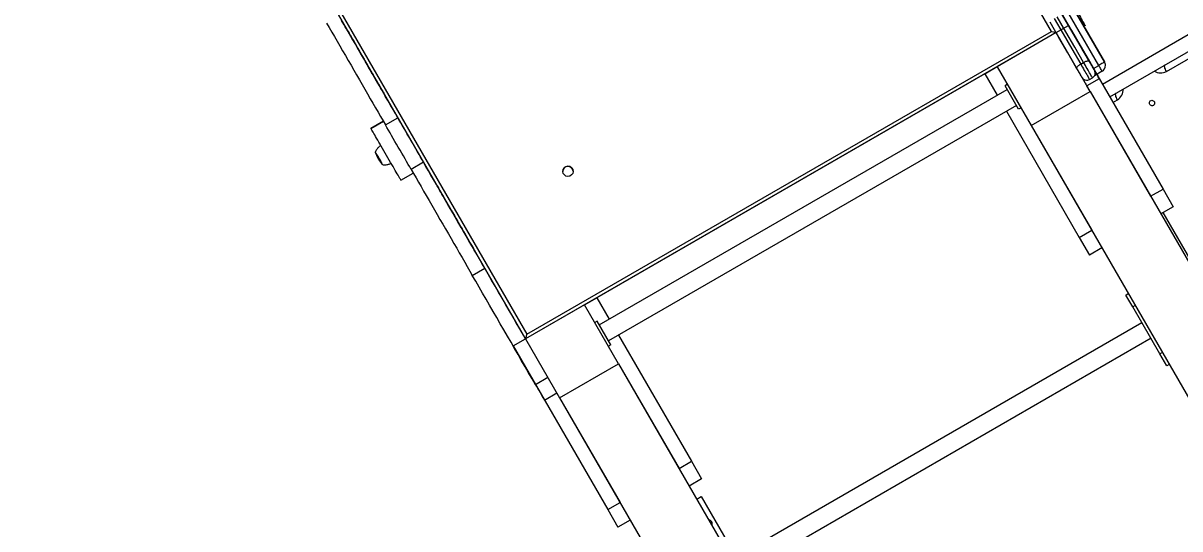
# Model space of a CAD drawing. Header units: millimetres. Extents: x -6879 to 7341, y -8047 to 7187.
# Drawn here: x 2442 to 4141, y -3451 to -2707 of the extents above; entities that cross this region are included whole.
import ezdxf

# ---------------------------------------------------------------- set-up
doc = ezdxf.new("R2010")
doc.units = ezdxf.units.MM
doc.layers.add('DIKOM_ОБЪЕКТ', color=7, linetype='Continuous')
doc.layers.add('DIKOM_РАЗМЕР_ЗОНА', color=7, linetype='Continuous')
doc.styles.add('style1', font='arial.ttf', dxfattribs={"width": 0.8})
doc.dimstyles.new('1-50', dxfattribs={"dimtxt": 300, "dimasz": 200, "dimexe": 100, "dimexo": 0, "dimgap": 100, "dimtad": 0, "dimdec": 0, "dimtxsty": 'style1', "dimcen": 0, "dimclrd": 7, "dimclre": 7, "dimadec": 1, "dimazin": 2, "dimtfac": 1, "dimtdec": 0, "dimtmove": 1, "dimatfit": 3, "dimfxl": 0, "dimlwd": 25, "dimlwe": 18, "dimarcsym": 0})

# ---------------------------------------------------------------- blocks, each defined once
blk = doc.blocks.new('*D17')
at = {"layer": 'Defpoints', "color": 0, "transparency": 16777216}
for p in [(-5935.4, 6990.3), (-5935.4, 998.3), (7340.8, -2830.9)]:
    blk.add_point(p, dxfattribs=at)
at = {"layer": 'DIKOM_РАЗМЕР_ЗОНА', "color": 7, "lineweight": 18, "transparency": 16777216}
for p, q in [((-5935.4, 998.3), (-5935.4, 7090.3)), ((7340.8, -2830.9), (7340.8, 7090.3))]:
    blk.add_line(p, q, dxfattribs=at)
at = {"layer": 'DIKOM_РАЗМЕР_ЗОНА', "color": 7, "lineweight": 25, "transparency": 16777216}
for p, q in [((-5735.4, 6990.3), (2016.7, 6990.3)), ((7140.8, 6990.3), (3096.5, 6990.3))]:
    blk.add_line(p, q, dxfattribs=at)
at = {"layer": 'DIKOM_РАЗМЕР_ЗОНА', "color": 7, "transparency": 16777216}
for points in [[(-5735.4, 7023.6), (-5735.4, 6956.9), (-5935.4, 6990.3)], [(7140.8, 7023.6), (7140.8, 6956.9), (7340.8, 6990.3)]]:
    blk.add_solid(points, dxfattribs=at)
at = {"layer": 'DIKOM_РАЗМЕР_ЗОНА', "color": 0, "transparency": 16777216, "insert": (2556.6, 6990.3), "char_height": 300, "attachment_point": 5, "style": 'style1'}
blk.add_mtext('13300', dxfattribs=at)

msp = doc.modelspace()

# ---------------------------------------------------------------- linework, layer by layer
at = {"layer": 'DIKOM_ОБЪЕКТ', "color": 7, "linetype": 'Continuous', "lineweight": 15}
for p, q in [((3952.2, -2719.5), (3323.3, -1630.3)), ((2473.9, -1939.1), (3181.4, -3164.5)), ((2609.7, -2184.2), (3179.6, -3171.3)), ((3179.6, -3171.3), (2609.7, -2184.2)), ((4121, -2778.5), (4497.5, -2561.1)), ((4009.2, -2766.2), (3920.7, -2613)), ((4021.5, -2769.5), (3932.3, -2615.1)), ((4030.1, -2764.5), (3939.6, -2607.7)), ((3939.6, -2607.7), (4030.1, -2764.5)), ((2913.4, -2710.3), (2913.4, -2710.3)), ((3959, -2721.3), (3977.2, -2710.8)), ((3977.2, -2710.8), (4116, -2951.2)), ((4168.1, -2716), (4027.2, -2797.4)), ((3959, -2721.3), (3179.6, -3171.3)), ((3181.4, -3164.5), (3952.2, -2719.5)), ((3959, -2721.3), (3872.4, -2771.3)), ((3959, -2721.4), (3872.4, -2771.4)), ((4009, -2807.9), (3959, -2721.3)), ((4009, -2808), (3959, -2721.4)), ((3959, -2721.4), (3959, -2721.4)), ((4037.7, -2815.6), (4178.6, -2734.2)), ((3997.2, -2745.5), (4009.2, -2766.2)), ((4009.2, -2766.3), (3997.2, -2745.5)), ((3997.2, -2745.5), (4009.2, -2766.3)), ((4009.2, -2766.3), (3997.2, -2745.5)), ((3995, -2767.7), (3999.3, -2765.2)), ((4009.2, -2766.3), (4009.2, -2766.2)), ((4009.2, -2766.3), (4009.2, -2766.3)), ((4013.7, -2774), (4021.5, -2769.5)), ((4030.1, -2764.5), (4030.1, -2764.5)), ((4031.5, -2769.3), (4031.5, -2769.3)), ((3854.2, -2781.8), (3284.4, -3110.8)), ((3854.2, -2781.8), (3872.4, -2771.3)), ((3854.2, -2781.8), (3872.5, -2813.4)), ((3872.4, -2771.3), (3922.4, -2857.9)), ((3872.4, -2771.4), (3922.4, -2858)), ((4015.2, -2776.6), (4015.2, -2776.6)), ((4015.2, -2776.7), (4015.2, -2776.7)), ((4015.2, -2776.7), (4015.2, -2776.7)), ((4026.5, -2778.2), (4015.2, -2784.7)), ((4016.3, -2780.5), (4016.2, -2779.6)), ((4016.3, -2780.5), (4016.2, -2779.6)), ((4016.3, -2780.5), (4016.2, -2779.6)), ((4016.3, -2780.5), (4016.2, -2779.7)), ((4016.3, -2780.5), (4016.3, -2780.5)), ((4016.3, -2780.5), (4016.3, -2780.5)), ((4016.3, -2780.5), (4016.3, -2780.5)), ((3887.4, -2797.3), (3883.9, -2799.3)), ((3903.9, -2833.9), (3883.9, -2799.3)), ((4022.4, -2789.1), (4004.2, -2799.6)), ((4009, -2807.8), (4004.2, -2799.6)), ((4007.9, -2790.1), (4012.3, -2787.6)), ((4022.4, -2789.1), (4022.4, -2789.1)), ((4022.4, -2789.1), (4022.4, -2789.1)), ((4022.4, -2789.1), (4022.4, -2789.1)), ((4022.4, -2789.1), (4022.4, -2789.1)), ((4022.4, -2789.1), (4022.4, -2789.1)), ((2973.4, -2814.3), (2973.4, -2814.2)), ((2973.4, -2814.2), (2973.4, -2814.2)), ((3287.9, -3150.9), (3887.2, -2804.9)), ((3922.4, -2857.9), (4009, -2807.9)), ((3922.4, -2858), (4009, -2808)), ((4009, -2808), (4009, -2807.8)), ((4009, -2807.9), (4097.8, -2961.7)), ((4009, -2807.9), (4659, -3933.7)), ((4042.4, -2823.8), (4049, -2820)), ((3900.7, -2828.3), (3301.4, -3174.3)), ((3886, -2836.8), (3993, -3022.2)), ((3907.4, -2831.9), (3903.9, -2833.9)), ((2952.5, -2862.1), (2970.7, -2851.6)), ((2970.7, -2851.6), (2952.5, -2862.1)), ((2973.8, -2857), (2992, -2846.5)), ((2952.5, -2862.1), (2952.5, -2862.1)), ((3922.4, -2857.9), (4011.2, -3011.7)), ((3922.4, -2857.9), (4572.4, -3983.7)), ((2958.9, -2897.1), (2958.9, -2897.1)), ((2958.9, -2897.1), (2958.9, -2897.1)), ((3029.8, -2911.9), (3011.6, -2922.4)), ((2996.5, -2938.3), (3014.7, -2927.8)), ((3234.4, -2925.4), (3234.4, -2925.4)), ((3048.4, -2944.1), (3048.4, -2944.2)), ((4097.8, -2961.7), (4116, -2951.2)), ((4116, -2951.2), (4131, -2977.2)), ((4131, -2977.2), (4112.8, -2987.7)), ((4187.3, -3109.1), (4116.1, -2985.8)), ((3993, -3022.2), (4011.2, -3011.7)), ((3993, -3022.2), (4008, -3048.2)), ((4026.2, -3037.7), (4008, -3048.2)), ((3108.4, -3048.1), (3108.4, -3048)), ((3108.4, -3048), (3108.4, -3048.1)), ((3101.4, -3078), (3119.6, -3067.5)), ((4061.5, -3106.9), (4065, -3104.9)), ((4071.5, -3124.2), (4061.5, -3106.9)), ((3266.2, -3121.3), (3179.6, -3171.3)), ((3266.2, -3121.4), (3179.6, -3171.4)), ((3266.2, -3121.3), (3284.4, -3110.8)), ((3316.2, -3207.9), (3266.2, -3121.3)), ((3316.2, -3208), (3266.2, -3121.4)), ((3284.4, -3110.8), (3302.6, -3142.4)), ((4075, -3122.2), (4071.5, -3124.2)), ((4111.5, -3193.5), (4071.5, -3124.2)), ((3284.6, -3145.3), (3281.2, -3147.3)), ((3304.6, -3179.9), (3284.6, -3145.3)), ((3485.5, -3493.2), (4084.8, -3147.2)), ((3161.4, -3181.8), (3179.6, -3171.3)), ((3179.6, -3171.4), (3179.6, -3171.3)), ((3179.6, -3171.3), (3229.6, -3257.9)), ((3179.6, -3171.4), (3229.6, -3258)), ((3316.1, -3165.8), (3423.2, -3351.2)), ((4098.3, -3170.5), (3499, -3516.5)), ((3161.4, -3181.8), (3300.2, -3422.2)), ((3304.6, -3179.9), (3301.2, -3181.9)), ((4115, -3191.5), (4111.5, -3193.5)), ((4121.5, -3210.8), (4111.5, -3193.5)), ((3229.6, -3257.9), (3316.2, -3207.9)), ((3229.6, -3258), (3316.2, -3208)), ((3316.2, -3207.9), (3405, -3361.7)), ((3316.2, -3207.9), (3966.2, -4333.7)), ((4125, -3208.8), (4121.5, -3210.8)), ((3212.4, -3228.3), (3194.3, -3238.8)), ((3207.2, -3261.2), (3225.4, -3250.7)), ((3229.6, -3257.9), (3318.4, -3411.7)), ((3229.6, -3257.9), (3879.6, -4383.7)), ((3405, -3361.7), (3423.2, -3351.2)), ((3423.2, -3351.2), (3438.2, -3377.2)), ((3438.2, -3377.2), (3420, -3387.7)), ((3300.2, -3422.2), (3318.4, -3411.7)), ((3431, -3406.8), (3437.5, -3403.1)), ((3437.5, -3403.1), (3477.5, -3472.4)), ((3300.2, -3422.2), (3315.2, -3448.2)), ((3333.4, -3437.7), (3315.2, -3448.2))]:
    msp.add_line(p, q, dxfattribs=at)
at = {"layer": 'DIKOM_ОБЪЕКТ', "color": 7, "linetype": 'Continuous', "lineweight": 15, "flags": 128}
for points in [[(3956.1, -2700.4), (3969.1, -2722.9), (3982.1, -2745.3), (3995, -2767.7)], [(3999.3, -2765.2), (3986.4, -2742.8), (3973.4, -2720.4), (3960.5, -2697.9)], [(3968.3, -2695.4), (3981.3, -2718), (3994.3, -2740.5), (4007.3, -2763)], [(3991.7, -2693.9), (3993.1, -2696.4), (3994.5, -2698.8), (3995.9, -2701.1), (3997.1, -2703.3), (3998.3, -2705.3), (3999.3, -2707), (4000.1, -2708.5), (4000.8, -2709.7), (4001.3, -2710.6), (4001.6, -2711.1), (4001.7, -2711.3)], [(2887.4, -2707.3), (2891.2, -2713.8), (2895, -2720.5), (2898.9, -2727.2), (2902.9, -2734.1), (2906.9, -2741), (2910.9, -2748), (2915, -2755.1), (2919.1, -2762.1), (2923.2, -2769.2), (2927.3, -2776.4), (2931.4, -2783.5), (2935.5, -2790.5), (2939.5, -2797.6), (2943.6, -2804.6), (2947.6, -2811.5), (2951.5, -2818.4), (2955.4, -2825.1), (2959.3, -2831.8), (2963, -2838.3), (2966.7, -2844.7), (2970.3, -2850.9), (2973.8, -2857)], [(2992, -2846.5), (2988.5, -2840.4), (2984.9, -2834.2), (2981.2, -2827.8), (2977.4, -2821.3), (2973.6, -2814.6), (2969.7, -2807.9), (2965.8, -2801), (2961.8, -2794.1), (2957.7, -2787.1), (2953.6, -2780), (2949.6, -2773), (2945.5, -2765.9), (2941.3, -2758.7), (2937.2, -2751.6), (2933.2, -2744.6), (2929.1, -2737.5), (2925.1, -2730.5), (2921, -2723.6), (2917.1, -2716.7), (2913.2, -2710), (2909.4, -2703.3)], [(2913.4, -2710.3), (2913.5, -2710.5), (2913.8, -2710.9), (2914.2, -2711.7), (2914.8, -2712.8), (2915.6, -2714.1), (2916.5, -2715.7), (2917.6, -2717.6), (2918.9, -2719.8), (2920.3, -2722.2), (2921.8, -2724.9), (2923.4, -2727.7), (2925.2, -2730.8), (2927.1, -2734), (2929.1, -2737.5), (2931.1, -2741), (2933.3, -2744.7), (2935.5, -2748.5), (2937.7, -2752.4), (2940, -2756.3), (2942.3, -2760.3), (2944.6, -2764.3), (2946.8, -2768.3), (2949.1, -2772.2), (2951.4, -2776.1), (2953.5, -2779.9), (2955.7, -2783.5), (2957.7, -2787.1), (2959.7, -2790.5), (2961.6, -2793.8), (2963.4, -2796.9), (2965, -2799.7), (2966.5, -2802.4), (2967.9, -2804.8), (2969.2, -2807), (2970.3, -2808.9), (2971.2, -2810.5), (2972, -2811.8), (2972.6, -2812.9), (2973.1, -2813.6), (2973.3, -2814.1), (2973.4, -2814.3)], [(2973.4, -2814.2), (2973.3, -2814.1), (2973.1, -2813.6), (2972.6, -2812.9), (2972, -2811.8), (2971.2, -2810.5), (2970.3, -2808.8), (2969.2, -2806.9), (2967.9, -2804.8), (2966.5, -2802.3), (2965, -2799.7), (2963.4, -2796.8), (2961.6, -2793.8), (2959.7, -2790.5), (2957.7, -2787.1), (2955.7, -2783.5), (2953.5, -2779.8), (2951.4, -2776), (2949.1, -2772.2), (2946.8, -2768.2), (2944.6, -2764.2), (2942.3, -2760.3), (2940, -2756.3), (2937.7, -2752.4), (2935.5, -2748.5), (2933.3, -2744.7), (2931.1, -2741), (2929.1, -2737.4), (2927.1, -2734), (2925.2, -2730.8), (2923.4, -2727.7), (2921.8, -2724.8), (2920.3, -2722.2), (2918.9, -2719.8), (2917.6, -2717.6), (2916.5, -2715.7), (2915.6, -2714.1), (2914.8, -2712.7), (2914.2, -2711.7), (2913.8, -2710.9), (2913.5, -2710.5), (2913.4, -2710.3)], [(3989.1, -2773.5), (3976.1, -2751), (3963.1, -2728.5), (3950.1, -2705.9)], [(4004.2, -2757.6), (4004.1, -2757.4), (4003.8, -2757), (4003.4, -2756.3), (4002.9, -2755.4), (4002.3, -2754.4), (4001.7, -2753.3), (4001.2, -2752.4), (4000.7, -2751.6), (4000.4, -2751), (4000.2, -2750.7), (4000.2, -2750.7), (4000.4, -2751), (4000.7, -2751.6), (4001.2, -2752.4), (4001.7, -2753.3), (4002.3, -2754.4), (4002.9, -2755.4), (4003.4, -2756.3), (4003.8, -2757), (4004.1, -2757.4), (4004.2, -2757.6)], [(4004.2, -2757.6), (4004.1, -2757.5), (4003.8, -2757), (4003.4, -2756.3), (4002.9, -2755.4), (4002.3, -2754.4), (4001.7, -2753.4), (4001.2, -2752.4), (4000.7, -2751.6), (4000.4, -2751), (4000.2, -2750.7), (4000.2, -2750.7), (4000.4, -2751), (4000.7, -2751.6), (4001.2, -2752.4), (4001.7, -2753.4), (4002.3, -2754.4), (4002.9, -2755.4), (4003.4, -2756.3), (4003.8, -2757), (4004.1, -2757.5), (4004.2, -2757.6)], [(4004.2, -2757.6), (4004.1, -2757.5), (4003.8, -2757), (4003.4, -2756.3), (4002.9, -2755.4), (4002.3, -2754.4), (4001.7, -2753.4), (4001.2, -2752.4), (4000.7, -2751.6), (4000.4, -2751), (4000.2, -2750.7), (4000.2, -2750.7), (4000.4, -2751), (4000.7, -2751.6), (4001.2, -2752.4), (4001.7, -2753.4), (4002.3, -2754.4), (4002.9, -2755.4), (4003.4, -2756.3), (4003.8, -2757), (4004.1, -2757.5), (4004.2, -2757.6)], [(3995, -2767.7), (3996.3, -2769.9), (3997.6, -2772.2), (3998.9, -2774.5), (4000.3, -2776.8), (4001.5, -2779), (4002.7, -2781.1), (4003.9, -2783.1), (4004.9, -2784.8), (4005.8, -2786.4), (4006.5, -2787.7), (4007.1, -2788.7), (4007.6, -2789.5), (4007.8, -2790), (4007.9, -2790.1)], [(4012.3, -2787.6), (4012.2, -2787.5), (4011.9, -2787), (4011.5, -2786.2), (4010.9, -2785.2), (4010.1, -2783.9), (4009.2, -2782.3), (4008.2, -2780.6), (4007.1, -2778.6), (4005.9, -2776.5), (4004.6, -2774.3), (4003.3, -2772), (4001.9, -2769.7), (4000.6, -2767.4), (3999.3, -2765.2)], [(4007.3, -2763), (4008.3, -2764.8), (4009.3, -2766.5), (4010.4, -2768.3), (4011.3, -2770), (4012.3, -2771.6), (4013.1, -2773.1), (4013.8, -2774.3), (4014.4, -2775.3), (4014.8, -2776.1), (4015.1, -2776.5), (4015.2, -2776.7)], [(4015.2, -2776.6), (4015.1, -2776.5), (4014.8, -2776), (4014.4, -2775.2), (4013.8, -2774.2), (4013, -2772.9), (4012.2, -2771.4), (4011.2, -2769.8), (4010.2, -2768), (4009.2, -2766.2)], [(4009.2, -2766.2), (4010.2, -2768.1), (4011.2, -2769.8), (4012.2, -2771.4), (4013, -2772.9), (4013.8, -2774.2), (4014.4, -2775.2), (4014.8, -2776), (4015.1, -2776.5), (4015.2, -2776.6)], [(4015.2, -2776.7), (4015.1, -2776.5), (4014.8, -2776), (4014.4, -2775.3), (4013.8, -2774.2), (4013, -2772.9), (4012.2, -2771.5), (4011.2, -2769.8), (4010.2, -2768.1), (4009.2, -2766.3)], [(4009.2, -2766.3), (4010.2, -2768.1), (4011.2, -2769.8), (4012.2, -2771.5), (4013, -2773), (4013.8, -2774.2), (4014.4, -2775.3), (4014.8, -2776), (4015.1, -2776.5), (4015.2, -2776.7)], [(4015.2, -2776.7), (4015.1, -2776.5), (4014.8, -2776), (4014.4, -2775.3), (4013.8, -2774.2), (4013, -2773), (4012.2, -2771.5), (4011.2, -2769.8), (4010.2, -2768.1), (4009.2, -2766.3)], [(4030.1, -2764.5), (4030, -2764.6), (4029.5, -2764.9), (4028.7, -2765.3), (4027.6, -2766), (4026.3, -2766.7), (4024.8, -2767.6), (4023.2, -2768.5), (4021.5, -2769.5)], [(4026.5, -2778.2), (4026.4, -2778), (4026.1, -2777.5), (4025.6, -2776.7), (4025, -2775.6), (4024.2, -2774.3), (4023.4, -2772.8), (4022.4, -2771.2), (4021.5, -2769.5)], [(4121, -2778.5), (4120.1, -2776.8), (4119.4, -2775.2), (4118.8, -2773.6), (4118.4, -2772.2), (4118.2, -2771), (4118.1, -2770), (4118.3, -2769.3), (4118.7, -2768.8)], [(3997, -2787.2), (3996.9, -2787), (3996.6, -2786.6), (3996.2, -2785.8), (3995.6, -2784.8), (3994.9, -2783.6), (3994.1, -2782.1), (3993.2, -2780.5), (3992.2, -2778.8), (3991.1, -2777), (3990.1, -2775.3), (3989.1, -2773.5)], [(4016.1, -2779.2), (4015.8, -2778.1), (4015.2, -2776.6)], [(4016.1, -2779.2), (4015.8, -2778.1), (4015.2, -2776.6)], [(4016.1, -2779.3), (4015.8, -2778.1), (4015.2, -2776.7)], [(4016.1, -2779.2), (4015.8, -2778.1), (4015.2, -2776.7)], [(4022.4, -2789.1), (4022.3, -2788.9), (4022, -2788.4), (4021.5, -2787.5), (4020.8, -2786.3), (4020, -2784.8), (4019, -2783.1), (4018.7, -2782.7)], [(4018.7, -2782.7), (4019, -2783.1), (4020, -2784.9), (4020.8, -2786.3), (4021.5, -2787.5), (4022, -2788.4), (4022.3, -2788.9), (4022.4, -2789.1)], [(4022.4, -2789.1), (4022.3, -2788.9), (4022, -2788.4), (4021.5, -2787.5), (4020.8, -2786.4), (4020, -2784.9), (4019, -2783.1), (4018.7, -2782.7)], [(4018.7, -2782.7), (4019, -2783.1), (4020, -2784.9), (4020.8, -2786.4), (4021.5, -2787.6), (4022, -2788.4), (4022.3, -2788.9), (4022.4, -2789.1)], [(4022.4, -2789.1), (4022.3, -2788.9), (4022, -2788.4), (4021.5, -2787.6), (4020.8, -2786.4), (4020, -2784.9), (4019, -2783.1), (4018.7, -2782.7)], [(4018.7, -2782.7), (4019, -2783.2), (4020, -2784.9), (4020.8, -2786.4), (4021.5, -2787.6), (4022, -2788.4), (4022.3, -2789), (4022.4, -2789.1)], [(3997.2, -2787.5), (3998.4, -2789.5), (3999.6, -2791.7), (4000.8, -2793.7), (4001.8, -2795.4), (4002.6, -2796.9), (4003.3, -2798.1), (4003.8, -2798.9), (4004.1, -2799.5), (4004.2, -2799.6)], [(4049, -2820), (4048.2, -2818.4), (4047.4, -2816.8), (4046.8, -2815.2), (4046.4, -2813.8), (4046.2, -2812.5), (4046.2, -2811.5), (4046.3, -2810.8), (4046.7, -2810.4)], [(4101.8, -2828.2), (4100.7, -2828.7), (4099.6, -2828.7), (4098.4, -2828.4), (4097.4, -2827.8), (4096.6, -2826.9), (4096.1, -2825.9), (4095.9, -2824.7), (4096.1, -2823.5), (4096.5, -2822.5), (4097.3, -2821.6), (4098.3, -2821.1), (4099.4, -2820.8), (4100.6, -2820.9), (4101.6, -2821.4), (4102.6, -2822.1), (4103.2, -2823.1), (4103.6, -2824.3), (4103.6, -2825.4), (4103.3, -2826.6), (4102.7, -2827.5), (4101.8, -2828.2)], [(3029.8, -2911.9), (3027.7, -2908.2), (3025.4, -2904.4), (3023.1, -2900.4), (3020.8, -2896.3), (3018.3, -2892.1), (3015.9, -2887.8), (3013.4, -2883.5), (3010.9, -2879.2), (3008.4, -2874.9), (3005.9, -2870.6), (3003.5, -2866.3), (3001.1, -2862.2), (2998.7, -2858.1), (2996.4, -2854.1), (2994.1, -2850.2), (2992, -2846.5)], [(2996.5, -2938.3), (2996.4, -2938.2), (2996.2, -2937.7), (2995.7, -2936.9), (2995.1, -2935.9), (2994.4, -2934.5), (2993.4, -2932.9), (2992.3, -2931), (2991.1, -2928.9), (2989.7, -2926.5), (2988.2, -2924), (2986.6, -2921.2), (2985, -2918.3), (2983.2, -2915.2), (2981.3, -2912), (2979.4, -2908.7), (2977.5, -2905.3), (2975.5, -2901.9), (2973.5, -2898.5), (2971.6, -2895.1), (2969.6, -2891.7), (2967.7, -2888.4), (2965.9, -2885.2), (2964.1, -2882.1), (2962.4, -2879.2), (2960.8, -2876.4), (2959.3, -2873.9), (2958, -2871.5), (2956.7, -2869.4), (2955.6, -2867.5), (2954.7, -2865.9), (2953.9, -2864.5), (2953.3, -2863.5), (2952.9, -2862.7), (2952.6, -2862.3), (2952.5, -2862.1)], [(3011.6, -2922.4), (3009.5, -2918.7), (3007.2, -2914.9), (3004.9, -2910.9), (3002.6, -2906.8), (3000.1, -2902.6), (2997.7, -2898.3), (2995.2, -2894), (2992.7, -2889.7), (2990.2, -2885.4), (2987.7, -2881.1), (2985.3, -2876.8), (2982.9, -2872.7), (2980.5, -2868.6), (2978.2, -2864.6), (2976, -2860.7), (2973.8, -2857)], [(3008.9, -2875.7), (3009, -2875.9), (3009.2, -2876.3), (3009.7, -2877), (3010.2, -2877.9), (3010.8, -2878.9), (3011.3, -2880), (3011.9, -2880.9), (3012.4, -2881.7), (3012.7, -2882.3), (3012.9, -2882.6), (3012.9, -2882.6), (3012.7, -2882.3), (3012.4, -2881.7), (3011.9, -2880.9), (3011.3, -2880), (3010.8, -2878.9), (3010.2, -2877.9), (3009.7, -2877), (3009.2, -2876.3), (3009, -2875.9), (3008.9, -2875.7)], [(3008.9, -2875.7), (3009, -2875.9), (3009.2, -2876.3), (3009.7, -2877), (3010.2, -2877.9), (3010.8, -2878.9), (3011.3, -2879.9), (3011.9, -2880.9), (3012.4, -2881.7), (3012.7, -2882.3), (3012.9, -2882.6), (3012.9, -2882.6), (3012.7, -2882.3), (3012.4, -2881.7), (3011.9, -2880.9), (3011.3, -2879.9), (3010.8, -2878.9), (3010.2, -2877.9), (3009.7, -2877), (3009.2, -2876.3), (3009, -2875.9), (3008.9, -2875.7)], [(2958.9, -2897.1), (2958.8, -2896.9), (2958.7, -2896.8), (2958.9, -2897.1), (2958.9, -2897.1)], [(2969.4, -2915.3), (2969.5, -2915.5), (2969.5, -2915.5), (2969.4, -2915.3), (2969.1, -2914.8), (2968.6, -2913.9), (2968, -2912.8), (2967.2, -2911.5), (2966.3, -2910), (2965.4, -2908.3), (2964.4, -2906.6), (2963.4, -2904.9), (2962.4, -2903.2), (2961.5, -2901.6), (2960.7, -2900.2), (2960, -2899), (2959.4, -2898), (2959, -2897.3), (2958.8, -2896.9), (2958.7, -2896.9), (2958.9, -2897.1), (2958.9, -2897.1)], [(2969.4, -2915.3), (2969.4, -2915.3), (2969.2, -2915.1), (2968.9, -2914.5), (2968.5, -2913.7), (2967.8, -2912.6), (2967.1, -2911.3), (2966.3, -2909.9), (2965.3, -2908.3), (2964.4, -2906.6), (2963.4, -2904.9), (2962.5, -2903.3), (2961.6, -2901.8), (2960.8, -2900.4), (2960.1, -2899.2), (2959.5, -2898.3), (2959.2, -2897.6), (2958.9, -2897.2), (2958.9, -2897.1)], [(2958.9, -2897.1), (2958.9, -2897.2), (2959.2, -2897.6), (2959.5, -2898.3), (2960.1, -2899.2), (2960.8, -2900.4), (2961.6, -2901.8), (2962.5, -2903.3), (2963.4, -2904.9), (2964.4, -2906.6)], [(2964.4, -2906.6), (2965.3, -2908.3), (2966.3, -2909.9), (2967.1, -2911.3), (2967.8, -2912.6), (2968.5, -2913.7), (2968.9, -2914.5), (2969.2, -2915.1), (2969.4, -2915.3), (2969.4, -2915.3)], [(2969.4, -2915.3), (2969.5, -2915.4), (2969.5, -2915.5), (2969.4, -2915.3), (2969.4, -2915.3)], [(3011.6, -2922.4), (3015.1, -2928.5), (3018.7, -2934.7), (3022.4, -2941.1), (3026.1, -2947.6), (3029.9, -2954.2), (3033.8, -2960.9), (3037.8, -2967.8), (3041.8, -2974.7), (3045.8, -2981.6), (3049.8, -2988.7), (3053.9, -2995.7), (3058, -3002.8), (3062.1, -3009.9), (3066.2, -3017), (3070.3, -3024), (3074.3, -3031.1), (3078.4, -3038), (3082.3, -3045), (3086.3, -3051.8), (3090.2, -3058.5), (3094, -3065.2), (3097.8, -3071.7), (3101.4, -3078)], [(3119.6, -3067.5), (3116, -3061.2), (3112.2, -3054.7), (3108.4, -3048), (3104.5, -3041.3), (3100.5, -3034.5), (3096.5, -3027.5), (3092.5, -3020.6), (3088.5, -3013.5), (3084.4, -3006.5), (3080.3, -2999.4), (3076.2, -2992.3), (3072.1, -2985.2), (3068, -2978.2), (3064, -2971.1), (3059.9, -2964.2), (3056, -2957.3), (3052, -2950.4), (3048.1, -2943.7), (3044.3, -2937.1), (3040.6, -2930.6), (3036.9, -2924.2), (3033.3, -2918), (3029.8, -2911.9)], [(3108.4, -3048), (3108.3, -3047.9), (3108.1, -3047.4), (3107.6, -3046.7), (3107, -3045.6), (3106.2, -3044.3), (3105.3, -3042.7), (3104.2, -3040.8), (3102.9, -3038.6), (3101.5, -3036.2), (3100, -3033.5), (3098.4, -3030.7), (3096.6, -3027.6), (3094.7, -3024.3), (3092.7, -3020.9), (3090.7, -3017.3), (3088.5, -3013.6), (3086.4, -3009.9), (3084.1, -3006), (3081.8, -3002), (3079.6, -2998.1), (3077.3, -2994.1), (3075, -2990.1), (3072.7, -2986.2), (3070.5, -2982.3), (3068.3, -2978.5), (3066.1, -2974.8), (3064.1, -2971.3), (3062.1, -2967.8), (3060.2, -2964.6), (3058.4, -2961.5), (3056.8, -2958.6), (3055.3, -2956), (3053.9, -2953.6), (3052.6, -2951.4), (3051.5, -2949.5), (3050.6, -2947.9), (3049.8, -2946.5), (3049.2, -2945.5), (3048.8, -2944.7), (3048.5, -2944.3), (3048.4, -2944.1)], [(3048.4, -2944.2), (3048.5, -2944.3), (3048.8, -2944.8), (3049.2, -2945.5), (3049.8, -2946.6), (3050.6, -2947.9), (3051.5, -2949.6), (3052.6, -2951.5), (3053.9, -2953.6), (3055.3, -2956), (3056.8, -2958.7), (3058.4, -2961.5), (3060.2, -2964.6), (3062.1, -2967.9), (3064.1, -2971.3), (3066.1, -2974.9), (3068.3, -2978.6), (3070.5, -2982.4), (3072.7, -2986.2), (3075, -2990.2), (3077.3, -2994.1), (3079.6, -2998.1), (3081.8, -3002.1), (3084.1, -3006), (3086.4, -3009.9), (3088.5, -3013.7), (3090.7, -3017.4), (3092.7, -3020.9), (3094.7, -3024.4), (3096.6, -3027.6), (3098.4, -3030.7), (3100, -3033.6), (3101.5, -3036.2), (3102.9, -3038.6), (3104.2, -3040.8), (3105.3, -3042.7), (3106.2, -3044.3), (3107, -3045.7), (3107.6, -3046.7), (3108.1, -3047.5), (3108.3, -3047.9), (3108.4, -3048.1)], [(3179.6, -3171.4), (3176.4, -3165.8), (3171.1, -3156.8), (3165.9, -3147.7), (3160.7, -3138.6), (3155.4, -3129.5), (3150.2, -3120.5), (3145, -3111.5), (3139.9, -3102.6), (3134.7, -3093.7), (3129.6, -3084.9), (3124.6, -3076.2), (3119.6, -3067.5)], [(3194.3, -3238.8), (3189.2, -3230.1), (3184.1, -3221.3), (3179, -3212.4), (3173.8, -3203.4), (3168.7, -3194.4), (3163.4, -3185.4), (3158.2, -3176.3), (3153, -3167.3), (3147.7, -3158.2), (3142.5, -3149.1), (3137.2, -3140), (3132, -3131), (3126.8, -3122), (3121.7, -3113.1), (3116.5, -3104.2), (3111.5, -3095.4), (3106.4, -3086.7), (3101.4, -3078)], [(3181.4, -3164.5), (3181, -3165.8), (3180.7, -3167.1), (3180.4, -3168.3), (3180.1, -3169.3), (3179.9, -3170.2), (3179.7, -3170.8), (3179.6, -3171.2), (3179.6, -3171.3)], [(3194.3, -3238.8), (3195.6, -3241.1), (3196.9, -3243.4), (3198.2, -3245.7), (3199.5, -3247.9), (3200.8, -3250.2), (3202, -3252.3), (3203.2, -3254.2), (3204.2, -3256), (3205.1, -3257.5), (3205.8, -3258.8), (3206.4, -3259.9), (3206.9, -3260.6), (3207.1, -3261.1), (3207.2, -3261.2)]]:
    msp.add_lwpolyline(points, dxfattribs=at)
at = {"layer": 'DIKOM_ОБЪЕКТ', "color": 7, "linetype": 'Continuous', "lineweight": 15}
msp.add_circle((3241.9, -2925.2), 7.5, dxfattribs=at)
for centre, radius, start, end in [((4021.5, -2769.5), 10, 300, 1.1812), ((4021.5, -2769.5), 10, 1.1812, 30), ((4021.5, -2769.5), 10, 1.1812, 30), ((4008.3, -2780.7), 8, 300, 1.2039), ((4008.3, -2780.7), 8, 1.2039, 30), ((4008.3, -2780.7), 8, 1.1812, 30), ((4112.6, -2763.5), 17.1, 236.4491, 299.3981), ((4003.9, -2783.2), 8, 232.4489, 300), ((4040.3, -2805.3), 17.1, 300.6019, 3.5514), ((3241.9, -2925.2), 7.5, 1.1812, 181.1812), ((3448.9, -3442.7), 5, 30, 90), ((3448.9, -3442.7), 5, 330, 30)]:
    msp.add_arc(centre, radius, start, end, dxfattribs=at)
msp.add_ellipse((3952.2, -2719.5), major_axis=(-6.83, 1.83), ratio=0.000049, start_param=1.570811, end_param=3.141607, dxfattribs=at)
for points, knots in [([(3989.1, -2773.5), (3989.1, -2773.5), (3989, -2773.4), (3989, -2772.9), (3989.5, -2772), (3990.8, -2770.6), (3992.7, -2769.1), (3994.2, -2768.1), (3995, -2767.7)], [0, 0, 0, 0, 0.004743, 0.1418, 0.356465, 0.571008, 0.785505, 1, 1, 1, 1]), ([(3999.3, -2765.2), (4000.1, -2764.8), (4001.7, -2763.9), (4003.9, -2763), (4005.8, -2762.6), (4006.9, -2762.6), (4007.2, -2762.9), (4007.3, -2763), (4007.3, -2763)], [0, 0, 0, 0, 0.214494, 0.428987, 0.643531, 0.858199, 0.995251, 1, 1, 1, 1]), ([(4016.3, -2780.5), (4016.2, -2780), (4016.2, -2779.2), (4015.9, -2778.2), (4015.7, -2777.6), (4015.5, -2777.2), (4015.4, -2777), (4015.4, -2777)], [0, 0, 0, 0, 0.444053, 0.632884, 0.819254, 0.953584, 1, 1, 1, 1]), ([(4016.3, -2780.5), (4016.2, -2779.9), (4016.2, -2779.2), (4015.9, -2778.2), (4015.7, -2777.6), (4015.5, -2777.2), (4015.4, -2777), (4015.4, -2777)], [0, 0, 0, 0, 0.444022, 0.632853, 0.819255, 0.953555, 1, 1, 1, 1]), ([(3997.2, -2787.5), (3997.2, -2787.5), (3997.3, -2787.6), (3997.6, -2788.1), (3998.2, -2788.8), (3998.8, -2789.3), (3999.1, -2789.5)], [0, 0, 0, 0, 0.018183, 0.191632, 0.654777, 1, 1, 1, 1]), ([(2967, -2887.2), (2966.9, -2887.3), (2966.1, -2887.7), (2964.7, -2888.8), (2963, -2890.4), (2961.5, -2892.1), (2960.3, -2893.9), (2959.4, -2895.6), (2959, -2896.8), (2958.9, -2897.2)], [0, 0, 0, 0, 0.033466, 0.216578, 0.393722, 0.565433, 0.731964, 0.893377, 1, 1, 1, 1]), ([(2958.8, -2896.9), (2958.8, -2897.2), (2959.1, -2898), (2959.6, -2899.5), (2960.4, -2901.3), (2961.1, -2902.8), (2961.6, -2903.9), (2962.1, -2904.7), (2962.3, -2905.2), (2962.4, -2905.4), (2962.5, -2905.4), (2962.5, -2905.4), (2962.5, -2905.4), (2962.5, -2905.4), (2962.5, -2905.5), (2962.6, -2905.6), (2962.8, -2906), (2963, -2906.4), (2963.3, -2906.9), (2963.6, -2907.4), (2963.8, -2907.7), (2963.9, -2907.9), (2964, -2908), (2964, -2908), (2964, -2908), (2964, -2908.1), (2964.1, -2908.2), (2964.2, -2908.4), (2964.5, -2908.9), (2965.1, -2909.8), (2966.1, -2911.4), (2967.6, -2913.3), (2968.8, -2914.8), (2969.4, -2915.4), (2969.4, -2915.4)], [0, 0, 0, 0, 0.02771, 0.121705, 0.205561, 0.276996, 0.333436, 0.372687, 0.394426, 0.401326, 0.402625, 0.403522, 0.404646, 0.406745, 0.413184, 0.43838, 0.461489, 0.48574, 0.50997, 0.534176, 0.558399, 0.582703, 0.595207, 0.598706, 0.599938, 0.60119, 0.604448, 0.6139, 0.641725, 0.682345, 0.752397, 0.888602, 0.988565, 1, 1, 1, 1]), ([(2969.3, -2915.3), (2969.3, -2915.3), (2970.1, -2915.5), (2971.6, -2915.6), (2973.9, -2915.6), (2976.1, -2915.4), (2978.3, -2914.8), (2980.3, -2914.1), (2981.5, -2913.4), (2982, -2913.2)], [0, 0, 0, 0, 0.003909, 0.173762, 0.345707, 0.519018, 0.693209, 0.867969, 1, 1, 1, 1])]:
    msp.add_open_spline(points, degree=3, knots=knots, dxfattribs=at)

# ---------------------------------------------------------------- dimensions: what is measured, and where the dimension line sits
at = {"layer": 'DIKOM_РАЗМЕР_ЗОНА'}
dim = msp.add_linear_dim(base=(-5935.4, 6990.3), p1=(7340.8, -2830.9), p2=(-5935.4, 998.3), text='13300', dimstyle='1-50', override={"dimscale": 1, "dimtix": 0, "dimtofl": 1, "dimtmove": 1, "dimatfit": 3}, dxfattribs=at)
dim.commit()
dim.dimension.update_dxf_attribs({"geometry": '*D17', "text_midpoint": (2556.6, 6990.3), "dimtype": 160})

doc.saveas('drawing.dxf')
